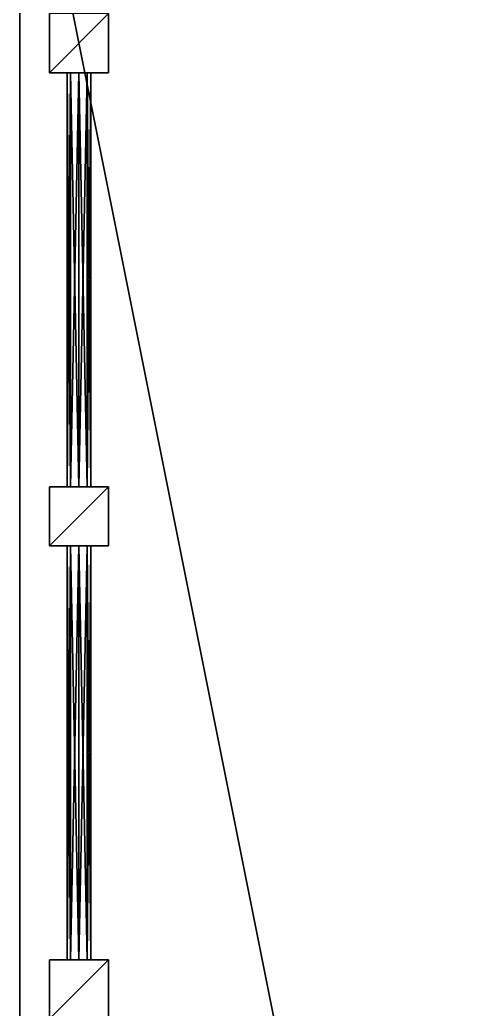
# Model space of a CAD drawing. Header units: metres. Extents: x -124 to 60, y -56 to 44.
# Drawn here: x 4 to 7.71, y -46.67 to -38.3 of the extents above; entities that cross this region are included whole.
import ezdxf

# ---------------------------------------------------------------- set-up
doc = ezdxf.new("R2010")
doc.units = ezdxf.units.M

msp = doc.modelspace()

# ---------------------------------------------------------------- linework, layer by layer
for points in [[(4, -56), (4, -56, 10), (4, -36, 10)], [(4, -36, 10), (4, -36), (4, -56)], [(8, -56, 10), (8, -36, 10), (4, -36, 10)], [(4, -36, 10), (4, -56, 10), (8, -56, 10)], [(4.25, -38.75, 13.5), (4.75, -38.75, 13.5), (4.75, -38.25, 13.5)], [(4.75, -38.25, 13.5), (4.25, -38.25, 13.5), (4.25, -38.75, 13.5)], [(4.25, -38.75, 13.5), (4.25, -38.25, 13.5), (4.25, -38.25, 10)], [(4.25, -38.25, 10), (4.25, -38.75, 10), (4.25, -38.75, 13.5)], [(4.75, -38.25, 13.5), (4.75, -38.75, 13.5), (4.75, -38.75, 10)], [(4.75, -38.75, 10), (4.75, -38.25, 10), (4.75, -38.25, 13.5)], [(4.75, -38.75, 13.5), (4.25, -38.75, 13.5), (4.25, -38.75, 10)], [(4.25, -38.75, 10), (4.75, -38.75, 10), (4.75, -38.75, 13.5)], [(4.42929, -38.75, 11.5707), (4.4, -38.75, 11.5), (4.4, -42.25, 11.5)], [(4.4, -42.25, 11.5), (4.42929, -42.25, 11.5707), (4.42929, -38.75, 11.5707)], [(4.4, -38.75, 11.5), (4.42929, -38.75, 11.4293), (4.42929, -42.25, 11.4293)], [(4.42929, -42.25, 11.4293), (4.4, -42.25, 11.5), (4.4, -38.75, 11.5)], [(4.42929, -38.75, 13.0707), (4.4, -38.75, 13), (4.4, -42.25, 13)], [(4.4, -42.25, 13), (4.42929, -42.25, 13.0707), (4.42929, -38.75, 13.0707)], [(4.4, -38.75, 13), (4.42929, -38.75, 12.9293), (4.42929, -42.25, 12.9293)], [(4.42929, -42.25, 12.9293), (4.4, -42.25, 13), (4.4, -38.75, 13)], [(4.5, -38.75, 11.6), (4.42929, -38.75, 11.5707), (4.42929, -42.25, 11.5707)], [(4.42929, -42.25, 11.5707), (4.5, -42.25, 11.6), (4.5, -38.75, 11.6)], [(4.42929, -38.75, 11.4293), (4.5, -38.75, 11.4), (4.5, -42.25, 11.4)], [(4.5, -42.25, 11.4), (4.42929, -42.25, 11.4293), (4.42929, -38.75, 11.4293)], [(4.5, -38.75, 13.1), (4.42929, -38.75, 13.0707), (4.42929, -42.25, 13.0707)], [(4.42929, -42.25, 13.0707), (4.5, -42.25, 13.1), (4.5, -38.75, 13.1)], [(4.42929, -38.75, 12.9293), (4.5, -38.75, 12.9), (4.5, -42.25, 12.9)], [(4.5, -42.25, 12.9), (4.42929, -42.25, 12.9293), (4.42929, -38.75, 12.9293)], [(4.5, -38.75, 11.4), (4.57071, -38.75, 11.4293), (4.57071, -42.25, 11.4293)], [(4.57071, -42.25, 11.4293), (4.5, -42.25, 11.4), (4.5, -38.75, 11.4)], [(4.57071, -38.75, 11.5707), (4.5, -38.75, 11.6), (4.5, -42.25, 11.6)], [(4.5, -42.25, 11.6), (4.57071, -42.25, 11.5707), (4.57071, -38.75, 11.5707)], [(4.5, -38.75, 12.9), (4.57071, -38.75, 12.9293), (4.57071, -42.25, 12.9293)], [(4.57071, -42.25, 12.9293), (4.5, -42.25, 12.9), (4.5, -38.75, 12.9)], [(4.57071, -38.75, 13.0707), (4.5, -38.75, 13.1), (4.5, -42.25, 13.1)], [(4.5, -42.25, 13.1), (4.57071, -42.25, 13.0707), (4.57071, -38.75, 13.0707)], [(4.57071, -38.75, 11.4293), (4.6, -38.75, 11.5), (4.6, -42.25, 11.5)], [(4.6, -42.25, 11.5), (4.57071, -42.25, 11.4293), (4.57071, -38.75, 11.4293)], [(4.6, -38.75, 11.5), (4.57071, -38.75, 11.5707), (4.57071, -42.25, 11.5707)], [(4.57071, -42.25, 11.5707), (4.6, -42.25, 11.5), (4.6, -38.75, 11.5)], [(4.57071, -38.75, 12.9293), (4.6, -38.75, 13), (4.6, -42.25, 13)], [(4.6, -42.25, 13), (4.57071, -42.25, 12.9293), (4.57071, -38.75, 12.9293)], [(4.6, -38.75, 13), (4.57071, -38.75, 13.0707), (4.57071, -42.25, 13.0707)], [(4.57071, -42.25, 13.0707), (4.6, -42.25, 13), (4.6, -38.75, 13)], [(4.25, -42.75, 13.5), (4.75, -42.75, 13.5), (4.75, -42.25, 13.5)], [(4.75, -42.25, 13.5), (4.25, -42.25, 13.5), (4.25, -42.75, 13.5)], [(4.25, -42.75, 13.5), (4.25, -42.25, 13.5), (4.25, -42.25, 10)], [(4.25, -42.25, 10), (4.25, -42.75, 10), (4.25, -42.75, 13.5)], [(4.25, -42.25, 13.5), (4.75, -42.25, 13.5), (4.75, -42.25, 10)], [(4.75, -42.25, 10), (4.25, -42.25, 10), (4.25, -42.25, 13.5)], [(4.75, -42.25, 13.5), (4.75, -42.75, 13.5), (4.75, -42.75, 10)], [(4.75, -42.75, 10), (4.75, -42.25, 10), (4.75, -42.25, 13.5)], [(4.75, -42.75, 13.5), (4.25, -42.75, 13.5), (4.25, -42.75, 10)], [(4.25, -42.75, 10), (4.75, -42.75, 10), (4.75, -42.75, 13.5)], [(4.42929, -42.75, 11.5707), (4.4, -42.75, 11.5), (4.4, -46.25, 11.5)], [(4.4, -46.25, 11.5), (4.42929, -46.25, 11.5707), (4.42929, -42.75, 11.5707)], [(4.4, -42.75, 11.5), (4.42929, -42.75, 11.4293), (4.42929, -46.25, 11.4293)], [(4.42929, -46.25, 11.4293), (4.4, -46.25, 11.5), (4.4, -42.75, 11.5)], [(4.42929, -42.75, 13.0707), (4.4, -42.75, 13), (4.4, -46.25, 13)], [(4.4, -46.25, 13), (4.42929, -46.25, 13.0707), (4.42929, -42.75, 13.0707)], [(4.4, -42.75, 13), (4.42929, -42.75, 12.9293), (4.42929, -46.25, 12.9293)], [(4.42929, -46.25, 12.9293), (4.4, -46.25, 13), (4.4, -42.75, 13)], [(4.5, -42.75, 11.6), (4.42929, -42.75, 11.5707), (4.42929, -46.25, 11.5707)], [(4.42929, -46.25, 11.5707), (4.5, -46.25, 11.6), (4.5, -42.75, 11.6)], [(4.42929, -42.75, 11.4293), (4.5, -42.75, 11.4), (4.5, -46.25, 11.4)], [(4.5, -46.25, 11.4), (4.42929, -46.25, 11.4293), (4.42929, -42.75, 11.4293)], [(4.5, -42.75, 13.1), (4.42929, -42.75, 13.0707), (4.42929, -46.25, 13.0707)], [(4.42929, -46.25, 13.0707), (4.5, -46.25, 13.1), (4.5, -42.75, 13.1)], [(4.42929, -42.75, 12.9293), (4.5, -42.75, 12.9), (4.5, -46.25, 12.9)], [(4.5, -46.25, 12.9), (4.42929, -46.25, 12.9293), (4.42929, -42.75, 12.9293)], [(4.5, -42.75, 11.4), (4.57071, -42.75, 11.4293), (4.57071, -46.25, 11.4293)], [(4.57071, -46.25, 11.4293), (4.5, -46.25, 11.4), (4.5, -42.75, 11.4)], [(4.57071, -42.75, 11.5707), (4.5, -42.75, 11.6), (4.5, -46.25, 11.6)], [(4.5, -46.25, 11.6), (4.57071, -46.25, 11.5707), (4.57071, -42.75, 11.5707)], [(4.5, -42.75, 12.9), (4.57071, -42.75, 12.9293), (4.57071, -46.25, 12.9293)], [(4.57071, -46.25, 12.9293), (4.5, -46.25, 12.9), (4.5, -42.75, 12.9)], [(4.57071, -42.75, 13.0707), (4.5, -42.75, 13.1), (4.5, -46.25, 13.1)], [(4.5, -46.25, 13.1), (4.57071, -46.25, 13.0707), (4.57071, -42.75, 13.0707)], [(4.57071, -42.75, 11.4293), (4.6, -42.75, 11.5), (4.6, -46.25, 11.5)], [(4.6, -46.25, 11.5), (4.57071, -46.25, 11.4293), (4.57071, -42.75, 11.4293)], [(4.6, -42.75, 11.5), (4.57071, -42.75, 11.5707), (4.57071, -46.25, 11.5707)], [(4.57071, -46.25, 11.5707), (4.6, -46.25, 11.5), (4.6, -42.75, 11.5)], [(4.57071, -42.75, 12.9293), (4.6, -42.75, 13), (4.6, -46.25, 13)], [(4.6, -46.25, 13), (4.57071, -46.25, 12.9293), (4.57071, -42.75, 12.9293)], [(4.6, -42.75, 13), (4.57071, -42.75, 13.0707), (4.57071, -46.25, 13.0707)], [(4.57071, -46.25, 13.0707), (4.6, -46.25, 13), (4.6, -42.75, 13)], [(4.25, -46.75, 13.5), (4.75, -46.75, 13.5), (4.75, -46.25, 13.5)], [(4.75, -46.25, 13.5), (4.25, -46.25, 13.5), (4.25, -46.75, 13.5)], [(4.25, -46.75, 13.5), (4.25, -46.25, 13.5), (4.25, -46.25, 10)], [(4.25, -46.25, 10), (4.25, -46.75, 10), (4.25, -46.75, 13.5)], [(4.25, -46.25, 13.5), (4.75, -46.25, 13.5), (4.75, -46.25, 10)], [(4.75, -46.25, 10), (4.25, -46.25, 10), (4.25, -46.25, 13.5)], [(4.75, -46.25, 13.5), (4.75, -46.75, 13.5), (4.75, -46.75, 10)], [(4.75, -46.75, 10), (4.75, -46.25, 10), (4.75, -46.25, 13.5)]]:
    msp.add_3dface(points)

doc.saveas('drawing.dxf')
